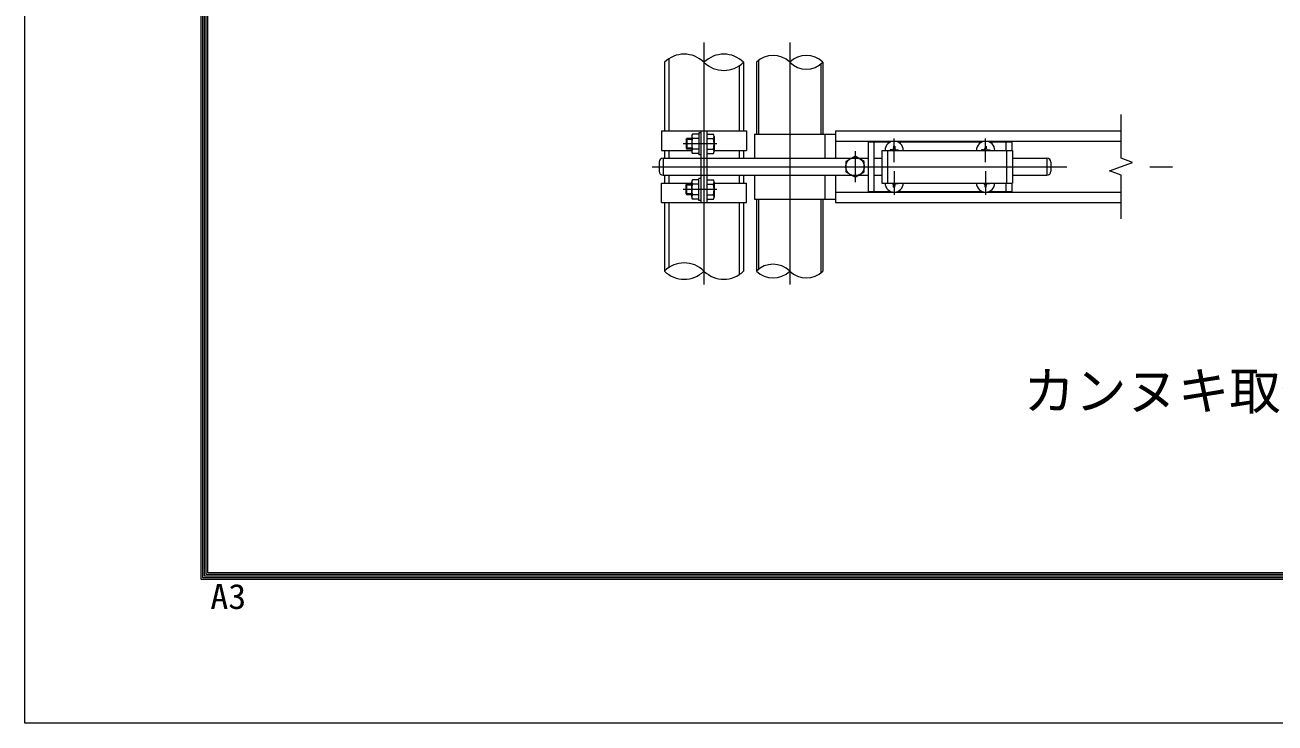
# Model space of a CAD drawing. Units: millimetres, scale not verified. Extents: x -6300 to 6300, y -4455 to 4455.
# Drawn here: x -6300 to -3428, y -4455 to -2850 of the extents above; entities that cross this region are included whole.
import ezdxf
from ezdxf.enums import TextEntityAlignment as Align

# ---------------------------------------------------------------- set-up
doc = ezdxf.new("R2010")
doc.units = ezdxf.units.MM
doc.header["$LTSCALE"] = 30
doc.linetypes.add('DASHED', pattern=[7.5, 6, -1.5])
doc.linetypes.add('USER1', pattern=[50.8, 31.75, -6.35, 6.35, -6.35])
for name, color, linetype, lineweight in [('0-0_D-TTL-TXT', 7, 'Continuous', 13), ('0-1_D-BMK', 2, 'USER1', 13), ('0-2_D-STR1', 1, 'Continuous', 18), ('0-3_D-STR3', 3, 'Continuous', 13), ('0-7_D-STR-DIM', 7, 'Continuous', 9), ('0-B_D-TTL', 7, 'Continuous', 9)]:
    doc.layers.add(name, color=color, linetype=linetype, lineweight=lineweight)
doc.styles.add('ＭＳ ゴシック', font='')
doc.styles.get('ＭＳ ゴシック').set_extended_font_data('MS Gothic')

msp = doc.modelspace()

# ---------------------------------------------------------------- linework, layer by layer
at = {"layer": '0-1_D-BMK'}
for p, q in [((-4740.02, -2890.23), (-4740.02, -3446.98)), ((-4543.07, -2890.23), (-4543.07, -3446.98)), ((-4710.58, -3123.61), (-4787.61, -3123.61)), ((-4303.07, -3165.94), (-4303.07, -3111.55)), ((-4093.07, -3165.94), (-4093.07, -3111.55)), ((-4393.07, -3140.75), (-4393.07, -3211.48)), ((-4859.02, -3176.11), (-3663.47, -3176.11)), ((-4303.07, -3186.29), (-4303.07, -3240.68)), ((-4093.07, -3186.29), (-4093.07, -3240.68)), ((-4710.58, -3228.61), (-4787.61, -3228.61))]:
    msp.add_line(p, q, dxfattribs=at)
at = {"layer": '0-2_D-STR1', "linetype": 'DASHED'}
for p, q in [((-4821.17, -2928.26), (-4821.17, -3093.61)), ((-4658.87, -2943.97), (-4658.87, -3093.61)), ((-4614.47, -2931.88), (-4614.47, -3101.11)), ((-4471.67, -2940.35), (-4471.67, -3101.11)), ((-4821.17, -3138.61), (-4821.17, -3156.61)), ((-4658.87, -3138.61), (-4658.87, -3156.61)), ((-4821.17, -3195.61), (-4821.17, -3213.61)), ((-4658.87, -3195.61), (-4658.87, -3213.61)), ((-4821.17, -3258.61), (-4821.17, -3408.26)), ((-4658.87, -3258.61), (-4658.87, -3423.97)), ((-4619.27, -3251.11), (-4619.27, -3416.11)), ((-4614.47, -3251.11), (-4614.47, -3411.88)), ((-4471.67, -3251.11), (-4471.67, -3420.35))]:
    msp.add_line(p, q, dxfattribs=at)
at = {"layer": '0-2_D-STR1'}
for p, q in [((-4830.77, -2936.11), (-4830.77, -3093.61)), ((-4649.27, -2936.11), (-4649.27, -3093.61)), ((-4619.27, -2936.11), (-4619.27, -3101.11)), ((-4466.87, -2936.11), (-4466.87, -3101.11)), ((-4830.77, -3138.61), (-4830.77, -3156.61)), ((-4649.27, -3138.61), (-4649.27, -3156.61)), ((-4830.77, -3195.61), (-4830.77, -3213.61)), ((-4649.27, -3195.61), (-4649.27, -3213.61)), ((-4830.77, -3258.61), (-4830.77, -3416.11)), ((-4649.27, -3258.61), (-4649.27, -3416.11)), ((-4619.27, -3251.11), (-4619.27, -3416.11)), ((-4466.87, -3251.11), (-4466.87, -3416.11))]:
    msp.add_line(p, q, dxfattribs=at)
at = {"layer": '0-3_D-STR3'}
for p, q in [((-4837.67, -3093.61), (-4642.37, -3093.61)), ((-4837.67, -3093.61), (-4837.67, -3138.61)), ((-4751.72, -3101.11), (-4766.42, -3101.11)), ((-4746.92, -3098.11), (-4751.72, -3098.11)), ((-4751.72, -3098.11), (-4751.72, -3149.11)), ((-4746.92, -3093.61), (-4746.92, -3258.61)), ((-4740.02, -3093.61), (-4740.02, -3258.61)), ((-4733.12, -3093.61), (-4733.12, -3258.61)), ((-4733.12, -3096.91), (-4733.12, -3150.31)), ((-4733.12, -3101.11), (-4718.42, -3101.11)), ((-4642.37, -3093.61), (-4642.37, -3138.61)), ((-4624.07, -3101.11), (-4438.07, -3101.11)), ((-4624.07, -3101.11), (-4624.07, -3156.61)), ((-4462.07, -3101.11), (-4462.07, -3156.61)), ((-4438.07, -3093.61), (-4438.07, -3156.61)), ((-4438.07, -3093.61), (-3781.74, -3093.61)), ((-4781.12, -3113.64), (-4779.09, -3111.61)), ((-4781.12, -3113.64), (-4781.12, -3133.58)), ((-4768.22, -3113.64), (-4781.12, -3113.64)), ((-4768.22, -3111.61), (-4779.09, -3111.61)), ((-4779.09, -3111.61), (-4779.09, -3135.61)), ((-4768.22, -3106.15), (-4768.22, -3140.95)), ((-4751.72, -3111.61), (-4766.42, -3111.61)), ((-4733.12, -3111.61), (-4718.42, -3111.61)), ((-4716.62, -3106.15), (-4716.62, -3140.95)), ((-4438.07, -3117.61), (-3781.74, -3117.61)), ((-4363.07, -3119.11), (-4363.07, -3233.11)), ((-4363.07, -3119.11), (-4310.86, -3119.11)), ((-4349.57, -3119.11), (-4349.57, -3233.11)), ((-4304.25, -3129.16), (-4304.32, -3133.05)), ((-4304.25, -3129.16), (-4301.88, -3129.16)), ((-4301.88, -3129.16), (-4301.81, -3133.05)), ((-4295.27, -3119.11), (-4100.86, -3119.11)), ((-4094.25, -3129.16), (-4094.32, -3133.05)), ((-4094.25, -3129.16), (-4091.88, -3129.16)), ((-4091.88, -3129.16), (-4091.81, -3133.05)), ((-4085.27, -3119.11), (-4033.07, -3119.11)), ((-4046.57, -3119.11), (-4046.57, -3138.61)), ((-4033.07, -3119.11), (-4033.07, -3138.61)), ((-4837.67, -3138.61), (-4768.22, -3138.61)), ((-4834.07, -3156.61), (-4746.92, -3156.61)), ((-4834.07, -3156.61), (-4834.07, -3195.61)), ((-4781.12, -3133.58), (-4779.09, -3135.61)), ((-4768.22, -3133.58), (-4781.12, -3133.58)), ((-4768.22, -3135.61), (-4779.09, -3135.61)), ((-4751.72, -3135.61), (-4766.42, -3135.61)), ((-4751.72, -3146.11), (-4766.42, -3146.11)), ((-4746.92, -3149.11), (-4751.72, -3149.11)), ((-4747.37, -3156.61), (-4363.07, -3156.61)), ((-4733.12, -3135.61), (-4718.42, -3135.61)), ((-4733.12, -3146.11), (-4718.42, -3146.11)), ((-4716.62, -3138.61), (-4642.37, -3138.61)), ((-4349.57, -3156.61), (-4331.57, -3156.61)), ((-4331.57, -3138.61), (-4331.57, -3213.61)), ((-4331.57, -3138.61), (-4031.57, -3138.61)), ((-4308.63, -3137.36), (-4312.52, -3137.43)), ((-4312.52, -3137.43), (-4312.52, -3138.61)), ((-4098.63, -3137.36), (-4102.52, -3137.43)), ((-4102.52, -3137.43), (-4102.52, -3138.61)), ((-4087.51, -3137.36), (-4083.62, -3137.43)), ((-4083.62, -3137.43), (-4083.62, -3138.61)), ((-4031.57, -3138.61), (-4031.57, -3213.61)), ((-4031.57, -3156.61), (-3952.07, -3156.61)), ((-3952.07, -3156.61), (-3952.07, -3195.61)), ((-4843.07, -3165.61), (-4843.07, -3186.61)), ((-3943.07, -3165.61), (-3943.07, -3186.61)), ((-4837.67, -3213.61), (-4768.22, -3213.61)), ((-4837.67, -3258.61), (-4837.67, -3213.61)), ((-4834.07, -3195.61), (-4746.92, -3195.61)), ((-4768.22, -3246.08), (-4768.22, -3211.27)), ((-4751.72, -3206.11), (-4766.42, -3206.11)), ((-4751.72, -3254.11), (-4751.72, -3203.11)), ((-4746.92, -3203.11), (-4751.72, -3203.11)), ((-4747.37, -3195.61), (-4363.07, -3195.61)), ((-4733.12, -3206.11), (-4718.42, -3206.11)), ((-4716.92, -3213.61), (-4642.37, -3213.61)), ((-4716.62, -3211.15), (-4716.62, -3245.95)), ((-4642.37, -3258.61), (-4642.37, -3213.61)), ((-4624.07, -3195.61), (-4624.07, -3251.11)), ((-4462.07, -3195.61), (-4462.07, -3251.11)), ((-4438.07, -3195.61), (-4438.07, -3258.61)), ((-4349.57, -3195.61), (-4331.57, -3195.61)), ((-4331.57, -3213.61), (-4031.57, -3213.61)), ((-4312.52, -3214.8), (-4312.52, -3213.61)), ((-4308.63, -3214.87), (-4312.52, -3214.8)), ((-4297.51, -3214.87), (-4293.62, -3214.8)), ((-4293.62, -3214.8), (-4293.62, -3213.61)), ((-4102.52, -3214.8), (-4102.52, -3213.61)), ((-4098.63, -3214.87), (-4102.52, -3214.8)), ((-4087.51, -3214.87), (-4083.62, -3214.8)), ((-4083.62, -3214.8), (-4083.62, -3213.61)), ((-4046.57, -3213.61), (-4046.57, -3233.11)), ((-4033.07, -3213.61), (-4033.07, -3233.11)), ((-4031.57, -3195.61), (-3952.07, -3195.61)), ((-4781.12, -3218.64), (-4779.09, -3216.61)), ((-4768.22, -3218.64), (-4781.12, -3218.64)), ((-4781.12, -3238.58), (-4781.12, -3218.64)), ((-4768.22, -3238.58), (-4781.12, -3238.58)), ((-4781.12, -3238.58), (-4779.09, -3240.61)), ((-4779.09, -3240.61), (-4779.09, -3216.61)), ((-4768.22, -3216.61), (-4779.09, -3216.61)), ((-4768.22, -3240.61), (-4779.09, -3240.61)), ((-4751.72, -3216.61), (-4766.42, -3216.61)), ((-4751.72, -3240.61), (-4766.42, -3240.61)), ((-4733.12, -3216.61), (-4718.42, -3216.61)), ((-4733.12, -3240.61), (-4718.42, -3240.61)), ((-4438.07, -3234.61), (-3781.74, -3234.61)), ((-4363.07, -3233.11), (-4310.86, -3233.11)), ((-4304.25, -3223.06), (-4304.32, -3219.17)), ((-4304.25, -3223.06), (-4301.88, -3223.06)), ((-4301.88, -3223.06), (-4301.81, -3219.17)), ((-4295.27, -3233.11), (-4100.86, -3233.11)), ((-4094.25, -3223.06), (-4094.32, -3219.17)), ((-4094.25, -3223.06), (-4091.88, -3223.06)), ((-4091.88, -3223.06), (-4091.81, -3219.17)), ((-4085.27, -3233.11), (-4033.07, -3233.11)), ((-4837.67, -3258.61), (-4642.37, -3258.61)), ((-4751.72, -3251.11), (-4766.42, -3251.11)), ((-4746.92, -3254.11), (-4751.72, -3254.11)), ((-4733.12, -3251.11), (-4718.42, -3251.11)), ((-4624.07, -3251.11), (-4438.07, -3251.11)), ((-4438.07, -3258.61), (-3781.74, -3258.61))]:
    msp.add_line(p, q, dxfattribs=at)
at = {"layer": '0-3_D-STR3', "linetype": 'DASHED'}
for p, q in [((-4318.07, -3138.61), (-4318.07, -3213.61)), ((-4045.07, -3138.61), (-4045.07, -3213.61))]:
    msp.add_line(p, q, dxfattribs=at)
at = {"layer": '0-3_D-STR3', "color": 4, "linetype": 'DASHED'}
msp.add_lwpolyline([(-4393.07, -3151.81), (-4414.11, -3163.96), (-4414.11, -3188.26), (-4393.07, -3200.41), (-4372.02, -3188.26), (-4372.02, -3163.96)], close=True, dxfattribs=at)
at = {"layer": '0-3_D-STR3'}
msp.add_lwpolyline([(-4297.51, -3137.36), (-4293.62, -3137.43), (-4293.62, -3138.61)], dxfattribs=at)
at = {"layer": '0-3_D-STR3', "color": 4, "linetype": 'DASHED', "lineweight": 9}
msp.add_circle((-4393.07, -3176.11), 21.1, dxfattribs=at)
at = {"layer": '0-3_D-STR3'}
for centre, radius, start, end in [((-4759.67, -3106.36), 8.55, 142.09851, 217.90149), ((-4725.16, -3106.36), 8.55, 322.09851, 37.90149), ((-4727.32, -3123.61), 40.9, 162.93847, 197.06153), ((-4757.52, -3123.61), 40.9, 342.93847, 17.06153), ((-4303.07, -3138.61), 21, 0, 180), ((-4093.07, -3138.61), 21, 0, 180), ((-4834.07, -3165.61), 9, 90, 180), ((-4759.66, -3140.86), 8.55, 142.14171, 217.85829), ((-4725.17, -3140.86), 8.55, 322.14171, 37.85829), ((-4308.78, -3132.9), 4.46, 270, 0), ((-4297.35, -3132.9), 4.46, 180, 270), ((-4098.78, -3132.9), 4.46, 270, 0), ((-4087.35, -3132.9), 4.46, 180, 270), ((-3952.07, -3165.61), 9, 0, 90), ((-4834.07, -3186.61), 9, 180, 270), ((-3952.07, -3186.61), 9, 270, 0), ((-4759.66, -3211.36), 8.55, 142.14171, 217.85829), ((-4725.16, -3211.36), 8.55, 322.09851, 37.90149), ((-4303.07, -3213.61), 21, 180, 0), ((-4308.78, -3219.33), 4.46, 0, 90), ((-4297.35, -3219.33), 4.46, 90, 180), ((-4093.07, -3213.61), 21, 180, 0), ((-4098.78, -3219.33), 4.46, 0, 90), ((-4087.35, -3219.33), 4.46, 90, 180), ((-4727.32, -3228.61), 40.9, 162.93847, 197.06153), ((-4759.67, -3245.86), 8.55, 142.09851, 217.90149), ((-4757.52, -3228.61), 40.9, 342.93847, 17.06153), ((-4725.17, -3245.86), 8.55, 322.14171, 37.85829)]:
    msp.add_arc(centre, radius, start, end, dxfattribs=at)
at = {"layer": '0-7_D-STR-DIM'}
for p, q in [((-3781.74, -3156.87), (-3781.74, -3056.11)), ((-3755.31, -3166.49), (-3781.74, -3156.87)), ((-3808.16, -3185.73), (-3755.31, -3166.49)), ((-3781.74, -3195.35), (-3808.16, -3185.73)), ((-3781.74, -3296.11), (-3781.74, -3195.35))]:
    msp.add_line(p, q, dxfattribs=at)
for centre, radius, start, end in [((-4785.39, -2981.78), 64.37, 45.18146, 134.81854), ((-4694.64, -2981.78), 64.37, 45.18146, 134.81854), ((-4581.17, -2974.46), 54.05, 45.18146, 134.81854), ((-4504.97, -2974.46), 54.05, 45.18146, 134.81854), ((-4694.64, -2890.45), 64.37, 225.18146, 314.81854), ((-4504.97, -2897.77), 54.05, 225.18146, 314.81854), ((-4785.39, -3461.78), 64.37, 45.18146, 134.81854), ((-4785.39, -3370.45), 64.37, 225.18146, 314.81854), ((-4694.64, -3370.45), 64.37, 225.18146, 314.81854), ((-4581.17, -3454.46), 54.05, 45.18146, 134.81854), ((-4581.17, -3377.77), 54.05, 225.18146, 314.81854), ((-4504.97, -3377.77), 54.05, 225.18146, 314.81854)]:
    msp.add_arc(centre, radius, start, end, dxfattribs=at)
at = {"layer": '0-B_D-TTL', "color": 2, "lineweight": 18}
msp.add_lwpolyline([(-6300, 4455), (6300, 4455), (6300, -4455), (-6300, -4455)], close=True, dxfattribs=at)
at = {"layer": '0-B_D-TTL'}
for points in [[(-5895, 4125), (5895, 4125), (5895, -4125), (-5895, -4125)], [(-5891.25, 4121.25), (5891.25, 4121.25), (5891.25, -4121.25), (-5891.25, -4121.25)], [(-5887.5, 4117.5), (5887.5, 4117.5), (5887.5, -4117.5), (-5887.5, -4117.5)], [(-5883.75, 4113.75), (5883.75, 4113.75), (5883.75, -4113.75), (-5883.75, -4113.75)], [(-5880, 4110), (5880, 4110), (5880, -4110), (-5880, -4110)]]:
    msp.add_lwpolyline(points, close=True, dxfattribs=at)

# ---------------------------------------------------------------- texts
at = {"layer": '0-0_D-TTL-TXT', "style": 'ＭＳ ゴシック'}
msp.add_text('カンヌキ取付詳細図', height=86.66, dxfattribs=at).set_placement((-4005.88, -3760.58), align=Align.BOTTOM_LEFT)
at = {"layer": '0-B_D-TTL', "style": 'ＭＳ ゴシック', "width": 1.05}
msp.add_text('A3', height=57.62, dxfattribs=at).set_placement((-5874.13, -4210.22), align=Align.BOTTOM_LEFT)

doc.saveas('drawing.dxf')
